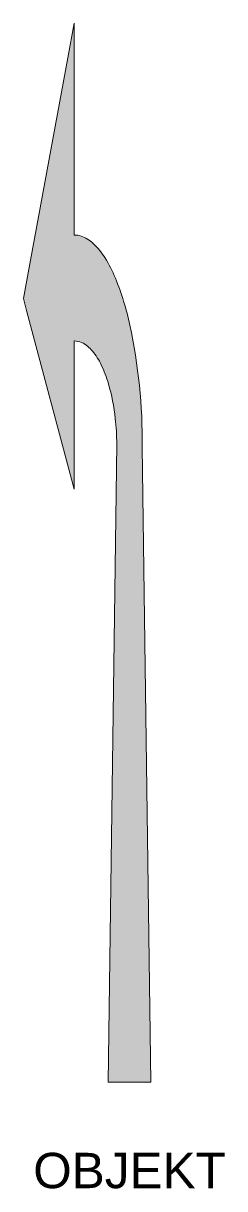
# Model space of a CAD drawing. Header units: metres. Extents: x -0.75 to 0.67, y -0.75 to 7.49.
import ezdxf
from ezdxf.enums import TextEntityAlignment as Align

# ---------------------------------------------------------------- set-up
doc = ezdxf.new("R2010")
doc.units = ezdxf.units.M
doc.layers.get('Defpoints').update_dxf_attribs({"color": 140, "lineweight": 5})
doc.styles.get("Standard").update_dxf_attribs({"font": 'arial.ttf'})

msp = doc.modelspace()

# ---------------------------------------------------------------- hatches: boundary and pattern name
at = {"lineweight": 0}
h = msp.add_hatch(color=0, dxfattribs=at)
h.dxf.hatch_style = 1
h.paths.add_polyline_path([(-0.7152, 5.7219), (-0.7489, 5.5394), (-0.7264, 5.4552), (-0.3897, 4.1915), (-0.3897, 5.1739), (-0.3897, 5.24, -0.178624), (-0.2955, 5.2018, -0.044386), (-0.2614, 5.1681, -0.062514), (-0.1993, 5.0705, -0.041374), (-0.1485, 4.9368, -0.04482), (-0.1006, 4.6917, -0.025146), (-0.0898, 4.5101), (-0.1501, 0), (0.1501, 0), (0.0899, 4.4915, 0.054855), (0.0026, 5.3521, 0.042532), (-0.0996, 5.6838, 0.040351), (-0.174, 5.829, 0.063693), (-0.2555, 5.929, 0.105716), (-0.3421, 5.9811, 0.075643), (-0.3897, 5.9886), (-0.3897, 6.269), (-0.3897, 7.2046), (-0.3897, 7.4852), (-0.4346, 7.242)])

# ---------------------------------------------------------------- linework, layer by layer
at = {"color": 0, "lineweight": 0}
msp.add_lwpolyline([(0.0899, 4.4915, 0.054855), (0.0026, 5.3521, 0.042532), (-0.0996, 5.6838, 0.040351), (-0.174, 5.829, 0.063693), (-0.2555, 5.929, 0.105716), (-0.3421, 5.9811, 0.075643), (-0.3897, 5.9886), (-0.3897, 6.269), (-0.3897, 7.2046), (-0.3897, 7.4852), (-0.4346, 7.242), (-0.7152, 5.7219), (-0.7489, 5.5394), (-0.7264, 5.4552), (-0.3897, 4.1915), (-0.3897, 5.1739), (-0.3897, 5.24, -0.178624), (-0.2955, 5.2018, -0.044386), (-0.2614, 5.1681, -0.062514), (-0.1993, 5.0705, -0.041374), (-0.1485, 4.9368, -0.04482), (-0.1006, 4.6917, -0.025146), (-0.0898, 4.5101), (-0.1501, 0), (0.1501, 0), (0.0899, 4.4915), (0.1501, 0), (0.1501, 0)], format="xyb", close=True, dxfattribs=at)

# ---------------------------------------------------------------- texts
at = {"layer": 'Defpoints'}
msp.add_attdef('OBJEKT', text='630-LOOKUPZOBRAZENIE', height=0.25, dxfattribs=at).set_placement((0, -0.5), align=Align.TOP_CENTER)

doc.saveas('drawing.dxf')
